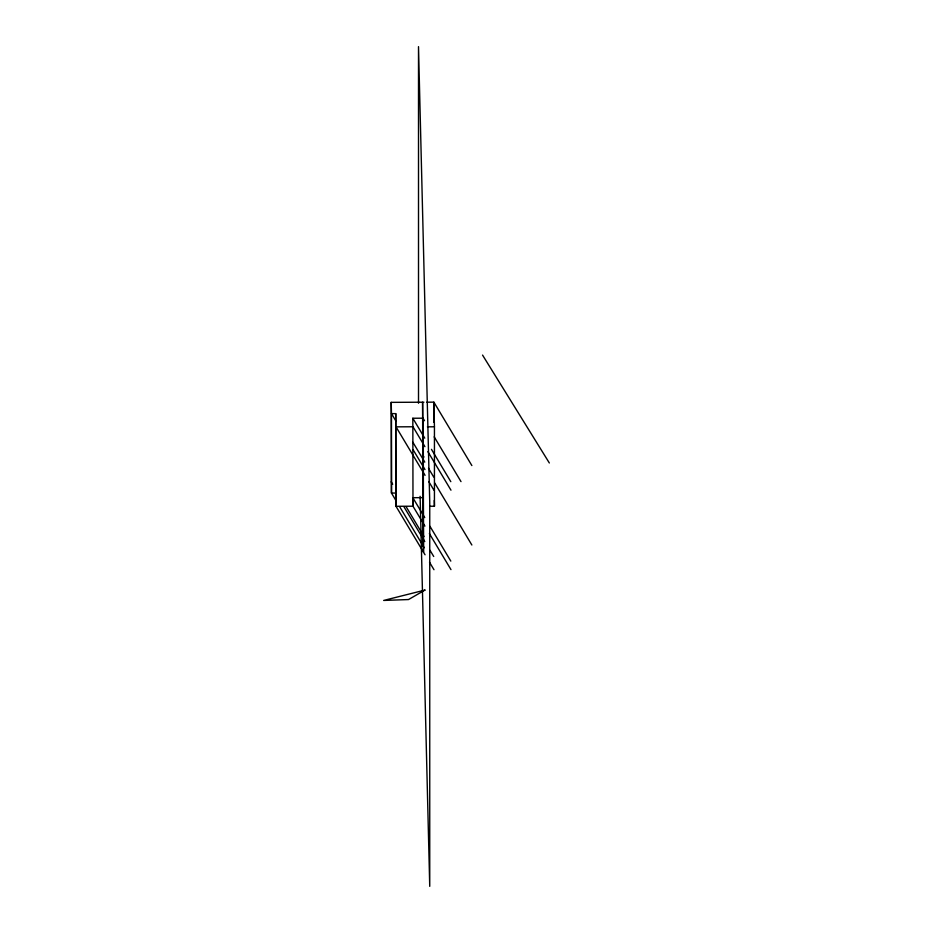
<?xml version="1.0" encoding="UTF-8"?>
<svg xmlns="http://www.w3.org/2000/svg" width="933" height="933" viewBox="0 0 933 933"><rect width="100%" height="100%" fill="white"/><g stroke="black" fill="none" stroke-linecap="round" stroke-linejoin="round"><path stroke-width="1.4" d="M423.162 538.854L423.197 546.038L423.162 517.36M395.942 500.531L391.475 493.067L391.207 402.356L423.92 402.205M426.766 402.193L433.88 402.158L471.865 465.567M424.912 526.107L412.992 506.211L412.829 418.252L423.022 418.194L424.503 420.69M427.419 426.836L434.44 426.789L434.44 506.234L430.23 506.257M425.051 554.785L396 506.292L395.732 413.634L391.475 413.622L391.207 402.356M412.864 499.12L412.992 506.211L396 506.292L395.732 493.067L391.475 493.067L391.475 413.622L395.942 421.086M482.548 355.088L549.339 462.978M434.195 436.854L461.007 481.615M412.829 418.252L424.748 438.148M431.454 449.333L450.814 481.673M424.912 446.662L412.992 426.766L396 426.848L425.051 475.34M427.885 451.642L450.977 490.187M422.486 454.581L423.979 457.065M412.864 442.23L424.783 462.127M428.504 468.343L433.717 477.043M434.626 482.839L471.865 545.012M413.074 449.683L424.993 469.579M428.772 481.556L433.985 490.268M424.748 517.593L412.829 497.697L423.022 497.639L423.209 506.304L423.022 418.217L423.197 546.038M429.961 526.294L450.814 561.106M429.378 533.571L450.977 569.62M391.207 481.801L392.7 484.285M406.1 506.666L423.979 536.51M403.931 506.747L424.783 541.56M429.996 550.272L433.717 556.488M399.674 506.747L424.247 547.776M429.518 562.249L433.985 569.713M423.209 426.859L423.022 418.194L422.929 534.749L422.602 402.205L422.929 455.304M423.104 435.396L423.022 418.217L423.489 552.184L423.314 443.991M423.314 523.436L422.999 497.639L423.081 501.184M420.118 496.309L429.74 886.35L429.74 502.082L418.509 46.65L418.509 403.254M434.44 426.789L433.88 402.158L433.88 422.381M434.3 500.438L434.44 506.234M423.162 459.409L423.197 466.593M395.732 413.634L395.732 493.067M424.947 590.076L408.537 599.546L383.661 600.444L424.947 590.076"/></g></svg>
